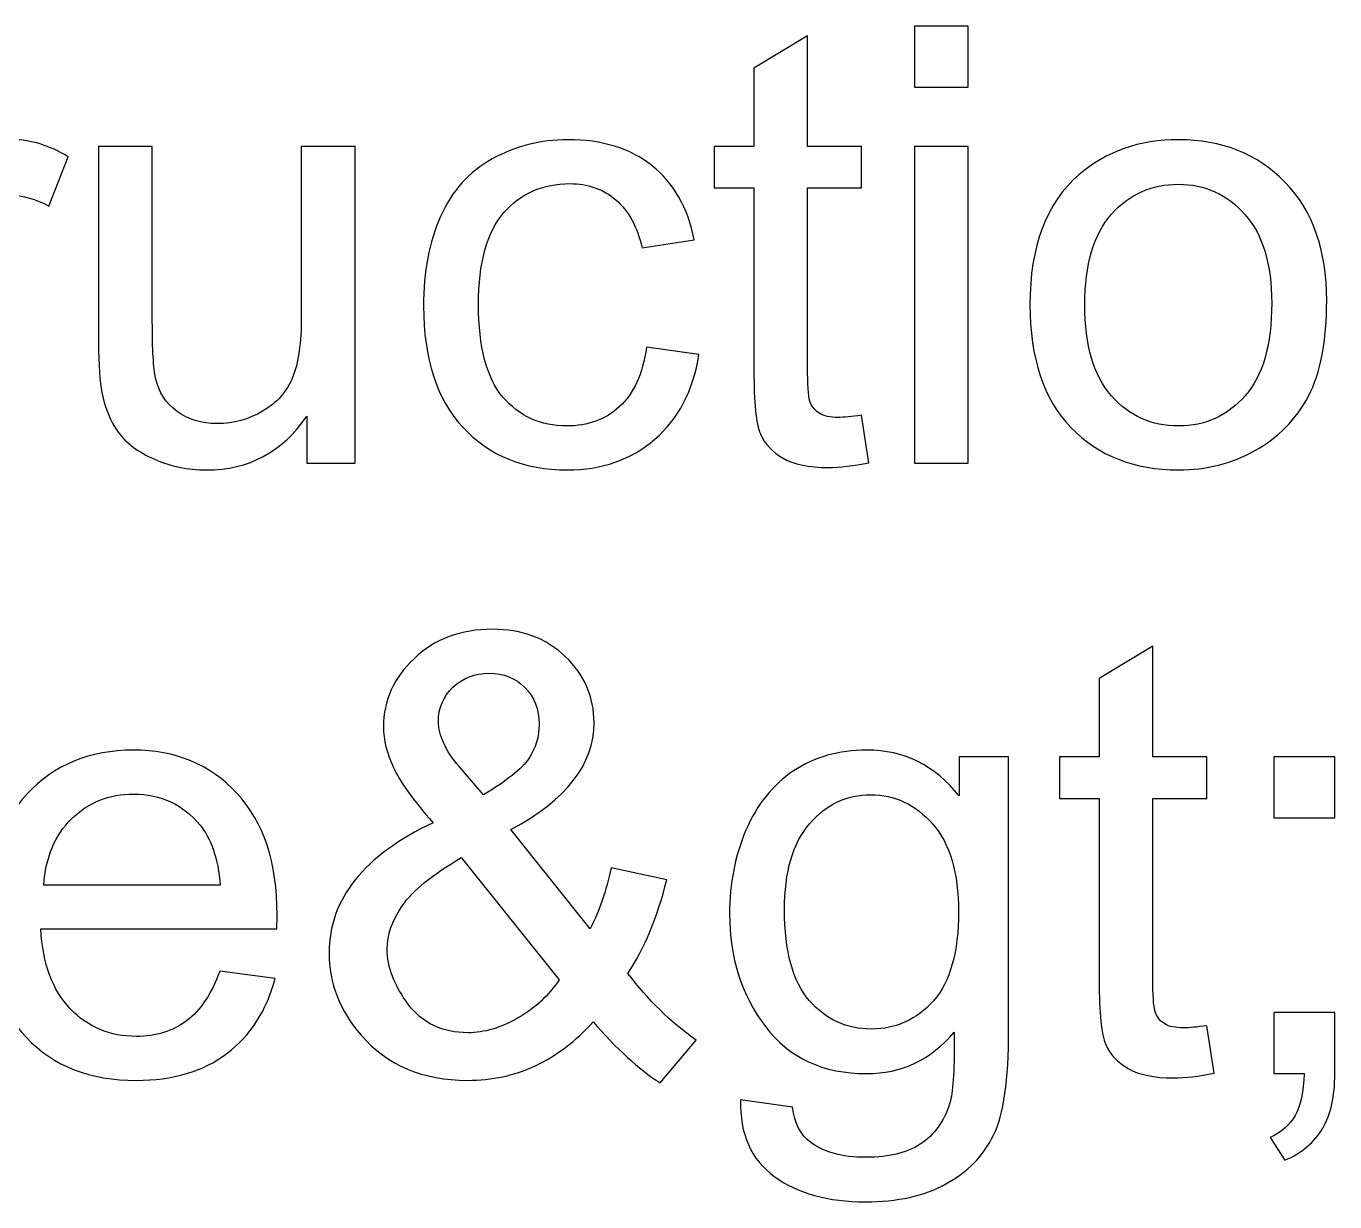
# Model space of a CAD drawing. Header units: centimetres. Extents: x -30.6 to 14.2, y -21.2 to 7.4.
# Drawn here: x -27.241 to -26.447, y -0.649 to 0.064 of the extents above; entities that cross this region are included whole.
import ezdxf

# ---------------------------------------------------------------- set-up
doc = ezdxf.new("R2010")
doc.units = ezdxf.units.CM
doc.header["$MEASUREMENT"] = 0
doc.layers.add('Layer 1', color=7, linetype='Continuous')

msp = doc.modelspace()

# ---------------------------------------------------------------- linework, layer by layer
at = {"layer": 'Layer 1'}
for points, knots in [([(-26.70179, 0.02693), (-26.70179, 0.02693), (-26.70179, 0.06397), (-26.70179, 0.06397), (-26.70179, 0.06397), (-26.70179, 0.06397), (-26.6692, 0.06397), (-26.6692, 0.06397), (-26.6692, 0.06397), (-26.6692, 0.06397), (-26.6692, 0.02693), (-26.6692, 0.02693), (-26.6692, 0.02693), (-26.6692, 0.02693), (-26.70179, 0.02693), (-26.70179, 0.02693)], [0, 0, 0, 0, 0.2, 0.2, 0.2, 0.2, 0.4, 0.4, 0.4, 0.4, 0.6, 0.6, 0.6, 0.6, 1, 1, 1, 1]), ([(-26.73396, -0.17217), (-26.73396, -0.17217), (-26.72952, -0.20094), (-26.72952, -0.20094), (-26.72952, -0.20094), (-26.73865, -0.20286), (-26.74687, -0.20384), (-26.75403, -0.20384), (-26.75403, -0.20384), (-26.76582, -0.20384), (-26.77496, -0.20199), (-26.7815, -0.19822), (-26.7815, -0.19822), (-26.78798, -0.19446), (-26.79255, -0.18958), (-26.7952, -0.18347), (-26.7952, -0.18347), (-26.79786, -0.17736), (-26.79916, -0.16452), (-26.79916, -0.14495), (-26.79916, -0.14495), (-26.79916, -0.14495), (-26.79916, -0.03419), (-26.79916, -0.03419), (-26.79916, -0.03419), (-26.79916, -0.03419), (-26.82323, -0.03419), (-26.82323, -0.03419), (-26.82323, -0.03419), (-26.82323, -0.03419), (-26.82323, -0.009), (-26.82323, -0.009), (-26.82323, -0.009), (-26.82323, -0.009), (-26.79916, -0.009), (-26.79916, -0.009), (-26.79916, -0.009), (-26.79916, -0.009), (-26.79916, 0.03854), (-26.79916, 0.03854), (-26.79916, 0.03854), (-26.79916, 0.03854), (-26.76656, 0.05811), (-26.76656, 0.05811), (-26.76656, 0.05811), (-26.76656, 0.05811), (-26.76656, -0.009), (-26.76656, -0.009), (-26.76656, -0.009), (-26.76656, -0.009), (-26.73396, -0.009), (-26.73396, -0.009), (-26.73396, -0.009), (-26.73396, -0.009), (-26.73396, -0.03419), (-26.73396, -0.03419), (-26.73396, -0.03419), (-26.73396, -0.03419), (-26.76656, -0.03419), (-26.76656, -0.03419), (-26.76656, -0.03419), (-26.76656, -0.03419), (-26.76656, -0.1468), (-26.76656, -0.1468), (-26.76656, -0.1468), (-26.76656, -0.15612), (-26.766, -0.16211), (-26.76483, -0.16476), (-26.76483, -0.16476), (-26.76372, -0.16742), (-26.76187, -0.16952), (-26.75927, -0.17112), (-26.75927, -0.17112), (-26.75668, -0.17267), (-26.75298, -0.17347), (-26.74816, -0.17347), (-26.74816, -0.17347), (-26.74458, -0.17347), (-26.73983, -0.17304), (-26.73396, -0.17217)], [0, 0, 0, 0, 0.047619, 0.047619, 0.047619, 0.047619, 0.095238, 0.095238, 0.095238, 0.095238, 0.142857, 0.142857, 0.142857, 0.142857, 0.190476, 0.190476, 0.190476, 0.190476, 0.238095, 0.238095, 0.238095, 0.238095, 0.285714, 0.285714, 0.285714, 0.285714, 0.333333, 0.333333, 0.333333, 0.333333, 0.380952, 0.380952, 0.380952, 0.380952, 0.428571, 0.428571, 0.428571, 0.428571, 0.47619, 0.47619, 0.47619, 0.47619, 0.52381, 0.52381, 0.52381, 0.52381, 0.571429, 0.571429, 0.571429, 0.571429, 0.619048, 0.619048, 0.619048, 0.619048, 0.666667, 0.666667, 0.666667, 0.666667, 0.714286, 0.714286, 0.714286, 0.714286, 0.761905, 0.761905, 0.761905, 0.761905, 0.809524, 0.809524, 0.809524, 0.809524, 0.857143, 0.857143, 0.857143, 0.857143, 0.904762, 0.904762, 0.904762, 0.904762, 1, 1, 1, 1]), ([(-27.31966, -0.20125), (-27.31966, -0.20125), (-27.31966, -0.009), (-27.31966, -0.009), (-27.31966, -0.009), (-27.31966, -0.009), (-27.2904, -0.009), (-27.2904, -0.009), (-27.2904, -0.009), (-27.2904, -0.009), (-27.2904, -0.03845), (-27.2904, -0.03845), (-27.2904, -0.03845), (-27.28293, -0.02481), (-27.27601, -0.01579), (-27.26966, -0.01147), (-27.26966, -0.01147), (-27.2633, -0.00709), (-27.25632, -0.00493), (-27.24873, -0.00493), (-27.24873, -0.00493), (-27.23774, -0.00493), (-27.22656, -0.00838), (-27.2152, -0.01524), (-27.2152, -0.01524), (-27.2152, -0.01524), (-27.22681, -0.0453), (-27.22681, -0.0453), (-27.22681, -0.0453), (-27.23471, -0.04086), (-27.24262, -0.03864), (-27.25052, -0.03864), (-27.25052, -0.03864), (-27.25762, -0.03864), (-27.26398, -0.0408), (-27.26959, -0.04506), (-27.26959, -0.04506), (-27.27521, -0.04932), (-27.27923, -0.05524), (-27.28163, -0.06284), (-27.28163, -0.06284), (-27.28528, -0.07438), (-27.28707, -0.08704), (-27.28707, -0.1008), (-27.28707, -0.1008), (-27.28707, -0.1008), (-27.28707, -0.20125), (-27.28707, -0.20125), (-27.28707, -0.20125), (-27.28707, -0.20125), (-27.31966, -0.20125), (-27.31966, -0.20125)], [0, 0, 0, 0, 0.071429, 0.071429, 0.071429, 0.071429, 0.142857, 0.142857, 0.142857, 0.142857, 0.214286, 0.214286, 0.214286, 0.214286, 0.285714, 0.285714, 0.285714, 0.285714, 0.357143, 0.357143, 0.357143, 0.357143, 0.428571, 0.428571, 0.428571, 0.428571, 0.5, 0.5, 0.5, 0.5, 0.571429, 0.571429, 0.571429, 0.571429, 0.642857, 0.642857, 0.642857, 0.642857, 0.714286, 0.714286, 0.714286, 0.714286, 0.785714, 0.785714, 0.785714, 0.785714, 0.857143, 0.857143, 0.857143, 0.857143, 1, 1, 1, 1]), ([(-26.86435, -0.13087), (-26.86435, -0.13087), (-26.83249, -0.13532), (-26.83249, -0.13532), (-26.83249, -0.13532), (-26.83601, -0.15723), (-26.8449, -0.17433), (-26.85929, -0.18674), (-26.85929, -0.18674), (-26.87367, -0.19915), (-26.89139, -0.20532), (-26.91232, -0.20532), (-26.91232, -0.20532), (-26.93856, -0.20532), (-26.95967, -0.19674), (-26.9756, -0.17958), (-26.9756, -0.17958), (-26.99159, -0.16242), (-26.99955, -0.13785), (-26.99955, -0.10587), (-26.99955, -0.10587), (-26.99955, -0.08512), (-26.9961, -0.06703), (-26.98924, -0.05148), (-26.98924, -0.05148), (-26.98239, -0.03598), (-26.97196, -0.02431), (-26.95788, -0.0166), (-26.95788, -0.0166), (-26.94387, -0.00882), (-26.92862, -0.00493), (-26.91207, -0.00493), (-26.91207, -0.00493), (-26.89127, -0.00493), (-26.87417, -0.01018), (-26.86095, -0.02073), (-26.86095, -0.02073), (-26.84768, -0.03129), (-26.83916, -0.04629), (-26.83546, -0.06568), (-26.83546, -0.06568), (-26.83546, -0.06568), (-26.86694, -0.07049), (-26.86694, -0.07049), (-26.86694, -0.07049), (-26.86997, -0.05759), (-26.87528, -0.0479), (-26.88299, -0.04135), (-26.88299, -0.04135), (-26.89065, -0.03487), (-26.89991, -0.0316), (-26.91078, -0.0316), (-26.91078, -0.0316), (-26.9272, -0.0316), (-26.94053, -0.03746), (-26.95084, -0.04919), (-26.95084, -0.04919), (-26.96109, -0.06098), (-26.96622, -0.07951), (-26.96622, -0.10494), (-26.96622, -0.10494), (-26.96622, -0.13075), (-26.96128, -0.14945), (-26.9514, -0.16112), (-26.9514, -0.16112), (-26.94146, -0.17279), (-26.92856, -0.17865), (-26.91269, -0.17865), (-26.91269, -0.17865), (-26.89985, -0.17865), (-26.88917, -0.17476), (-26.88065, -0.16692), (-26.88065, -0.16692), (-26.87207, -0.15915), (-26.86663, -0.14711), (-26.86435, -0.13087)], [0, 0, 0, 0, 0.05, 0.05, 0.05, 0.05, 0.1, 0.1, 0.1, 0.1, 0.15, 0.15, 0.15, 0.15, 0.2, 0.2, 0.2, 0.2, 0.25, 0.25, 0.25, 0.25, 0.3, 0.3, 0.3, 0.3, 0.35, 0.35, 0.35, 0.35, 0.4, 0.4, 0.4, 0.4, 0.45, 0.45, 0.45, 0.45, 0.5, 0.5, 0.5, 0.5, 0.55, 0.55, 0.55, 0.55, 0.6, 0.6, 0.6, 0.6, 0.65, 0.65, 0.65, 0.65, 0.7, 0.7, 0.7, 0.7, 0.75, 0.75, 0.75, 0.75, 0.8, 0.8, 0.8, 0.8, 0.85, 0.85, 0.85, 0.85, 0.9, 0.9, 0.9, 0.9, 1, 1, 1, 1]), ([(-26.63173, -0.10513), (-26.63173, -0.06963), (-26.62185, -0.04333), (-26.60203, -0.02623), (-26.60203, -0.02623), (-26.58555, -0.01203), (-26.56536, -0.00493), (-26.54159, -0.00493), (-26.54159, -0.00493), (-26.51523, -0.00493), (-26.49362, -0.01357), (-26.47683, -0.03086), (-26.47683, -0.03086), (-26.4601, -0.04808), (-26.4517, -0.07197), (-26.4517, -0.10241), (-26.4517, -0.10241), (-26.4517, -0.1271), (-26.45541, -0.14649), (-26.46281, -0.16063), (-26.46281, -0.16063), (-26.47022, -0.17476), (-26.48103, -0.18575), (-26.49523, -0.19359), (-26.49523, -0.19359), (-26.50936, -0.20144), (-26.52486, -0.20532), (-26.54159, -0.20532), (-26.54159, -0.20532), (-26.56851, -0.20532), (-26.59024, -0.19674), (-26.60685, -0.17952), (-26.60685, -0.17952), (-26.62345, -0.16229), (-26.63173, -0.13748), (-26.63173, -0.10513)], [0, 0, 0, 0, 0.1, 0.1, 0.1, 0.1, 0.2, 0.2, 0.2, 0.2, 0.3, 0.3, 0.3, 0.3, 0.4, 0.4, 0.4, 0.4, 0.5, 0.5, 0.5, 0.5, 0.6, 0.6, 0.6, 0.6, 0.7, 0.7, 0.7, 0.7, 0.8, 0.8, 0.8, 0.8, 1, 1, 1, 1]), ([(-27.07037, -0.20125), (-27.07037, -0.20125), (-27.07037, -0.17267), (-27.07037, -0.17267), (-27.07037, -0.17267), (-27.08531, -0.19446), (-27.10556, -0.20532), (-27.13118, -0.20532), (-27.13118, -0.20532), (-27.14248, -0.20532), (-27.15304, -0.20316), (-27.16285, -0.19884), (-27.16285, -0.19884), (-27.17267, -0.19446), (-27.17995, -0.18903), (-27.18471, -0.18248), (-27.18471, -0.18248), (-27.18946, -0.17588), (-27.19279, -0.16785), (-27.19471, -0.15834), (-27.19471, -0.15834), (-27.196, -0.15192), (-27.19668, -0.1418), (-27.19668, -0.12797), (-27.19668, -0.12797), (-27.19668, -0.12797), (-27.19668, -0.009), (-27.19668, -0.009), (-27.19668, -0.009), (-27.19668, -0.009), (-27.16409, -0.009), (-27.16409, -0.009), (-27.16409, -0.009), (-27.16409, -0.009), (-27.16409, -0.11537), (-27.16409, -0.11537), (-27.16409, -0.11537), (-27.16409, -0.13235), (-27.16341, -0.14383), (-27.16211, -0.1497), (-27.16211, -0.1497), (-27.16007, -0.15828), (-27.15575, -0.16495), (-27.14908, -0.16983), (-27.14908, -0.16983), (-27.14248, -0.1747), (-27.13433, -0.17717), (-27.12457, -0.17717), (-27.12457, -0.17717), (-27.11482, -0.17717), (-27.10568, -0.1747), (-27.09716, -0.1697), (-27.09716, -0.1697), (-27.08864, -0.1647), (-27.08259, -0.15785), (-27.07901, -0.14927), (-27.07901, -0.14927), (-27.07549, -0.14069), (-27.0737, -0.12815), (-27.0737, -0.11179), (-27.0737, -0.11179), (-27.0737, -0.11179), (-27.0737, -0.009), (-27.0737, -0.009), (-27.0737, -0.009), (-27.0737, -0.009), (-27.04111, -0.009), (-27.04111, -0.009), (-27.04111, -0.009), (-27.04111, -0.009), (-27.04111, -0.20125), (-27.04111, -0.20125), (-27.04111, -0.20125), (-27.04111, -0.20125), (-27.07037, -0.20125), (-27.07037, -0.20125)], [0, 0, 0, 0, 0.05, 0.05, 0.05, 0.05, 0.1, 0.1, 0.1, 0.1, 0.15, 0.15, 0.15, 0.15, 0.2, 0.2, 0.2, 0.2, 0.25, 0.25, 0.25, 0.25, 0.3, 0.3, 0.3, 0.3, 0.35, 0.35, 0.35, 0.35, 0.4, 0.4, 0.4, 0.4, 0.45, 0.45, 0.45, 0.45, 0.5, 0.5, 0.5, 0.5, 0.55, 0.55, 0.55, 0.55, 0.6, 0.6, 0.6, 0.6, 0.65, 0.65, 0.65, 0.65, 0.7, 0.7, 0.7, 0.7, 0.75, 0.75, 0.75, 0.75, 0.8, 0.8, 0.8, 0.8, 0.85, 0.85, 0.85, 0.85, 0.9, 0.9, 0.9, 0.9, 1, 1, 1, 1]), ([(-26.70179, -0.20125), (-26.70179, -0.20125), (-26.70179, -0.009), (-26.70179, -0.009), (-26.70179, -0.009), (-26.70179, -0.009), (-26.6692, -0.009), (-26.6692, -0.009), (-26.6692, -0.009), (-26.6692, -0.009), (-26.6692, -0.20125), (-26.6692, -0.20125), (-26.6692, -0.20125), (-26.6692, -0.20125), (-26.70179, -0.20125), (-26.70179, -0.20125)], [0, 0, 0, 0, 0.2, 0.2, 0.2, 0.2, 0.4, 0.4, 0.4, 0.4, 0.6, 0.6, 0.6, 0.6, 1, 1, 1, 1]), ([(-26.59839, -0.10519), (-26.59839, -0.12976), (-26.59302, -0.14816), (-26.58228, -0.16032), (-26.58228, -0.16032), (-26.57147, -0.17254), (-26.55795, -0.17865), (-26.54159, -0.17865), (-26.54159, -0.17865), (-26.52542, -0.17865), (-26.51196, -0.17254), (-26.50115, -0.16026), (-26.50115, -0.16026), (-26.49041, -0.14797), (-26.48504, -0.12927), (-26.48504, -0.10414), (-26.48504, -0.10414), (-26.48504, -0.08043), (-26.49047, -0.06247), (-26.50128, -0.0503), (-26.50128, -0.0503), (-26.51208, -0.03808), (-26.52554, -0.03197), (-26.54159, -0.03197), (-26.54159, -0.03197), (-26.55795, -0.03197), (-26.57147, -0.03802), (-26.58228, -0.05018), (-26.58228, -0.05018), (-26.59302, -0.06234), (-26.59839, -0.08068), (-26.59839, -0.10519)], [0, 0, 0, 0, 0.111111, 0.111111, 0.111111, 0.111111, 0.222222, 0.222222, 0.222222, 0.222222, 0.333333, 0.333333, 0.333333, 0.333333, 0.444444, 0.444444, 0.444444, 0.444444, 0.555556, 0.555556, 0.555556, 0.555556, 0.666667, 0.666667, 0.666667, 0.666667, 0.777778, 0.777778, 0.777778, 0.777778, 1, 1, 1, 1]), ([(-26.89659, -0.54018), (-26.90734, -0.55204), (-26.91907, -0.56093), (-26.93172, -0.56685), (-26.93172, -0.56685), (-26.94438, -0.57278), (-26.95808, -0.57574), (-26.97284, -0.57574), (-26.97284, -0.57574), (-27, -0.57574), (-27.02155, -0.56661), (-27.03748, -0.54833), (-27.03748, -0.54833), (-27.05038, -0.53339), (-27.05686, -0.51679), (-27.05686, -0.49839), (-27.05686, -0.49839), (-27.05686, -0.48203), (-27.05161, -0.46727), (-27.04106, -0.45412), (-27.04106, -0.45412), (-27.0305, -0.44091), (-27.0147, -0.42937), (-26.99377, -0.41937), (-26.99377, -0.41937), (-27.00581, -0.40566), (-27.01383, -0.39449), (-27.01784, -0.3859), (-27.01784, -0.3859), (-27.02186, -0.37738), (-27.02389, -0.36911), (-27.02389, -0.36115), (-27.02389, -0.36115), (-27.02389, -0.34522), (-27.01766, -0.33139), (-27.00513, -0.31966), (-27.00513, -0.31966), (-26.99266, -0.30787), (-26.97691, -0.302), (-26.9579, -0.302), (-26.9579, -0.302), (-26.93981, -0.302), (-26.92493, -0.30756), (-26.91339, -0.31867), (-26.91339, -0.31867), (-26.90184, -0.32979), (-26.8961, -0.34318), (-26.8961, -0.35874), (-26.8961, -0.35874), (-26.8961, -0.38399), (-26.91289, -0.4056), (-26.94654, -0.42344), (-26.94654, -0.42344), (-26.94654, -0.42344), (-26.89851, -0.4837), (-26.89851, -0.4837), (-26.89851, -0.4837), (-26.89301, -0.47308), (-26.88875, -0.46079), (-26.88573, -0.44678), (-26.88573, -0.44678), (-26.88573, -0.44678), (-26.85202, -0.45406), (-26.85202, -0.45406), (-26.85202, -0.45406), (-26.85782, -0.47715), (-26.86566, -0.49604), (-26.8756, -0.5108), (-26.8756, -0.5108), (-26.86344, -0.52691), (-26.84961, -0.54043), (-26.83424, -0.55142), (-26.83424, -0.55142), (-26.83424, -0.55142), (-26.85609, -0.57723), (-26.85609, -0.57723), (-26.85609, -0.57723), (-26.86918, -0.56889), (-26.88264, -0.55648), (-26.89659, -0.54018)], [0, 0, 0, 0, 0.047619, 0.047619, 0.047619, 0.047619, 0.095238, 0.095238, 0.095238, 0.095238, 0.142857, 0.142857, 0.142857, 0.142857, 0.190476, 0.190476, 0.190476, 0.190476, 0.238095, 0.238095, 0.238095, 0.238095, 0.285714, 0.285714, 0.285714, 0.285714, 0.333333, 0.333333, 0.333333, 0.333333, 0.380952, 0.380952, 0.380952, 0.380952, 0.428571, 0.428571, 0.428571, 0.428571, 0.47619, 0.47619, 0.47619, 0.47619, 0.52381, 0.52381, 0.52381, 0.52381, 0.571429, 0.571429, 0.571429, 0.571429, 0.619048, 0.619048, 0.619048, 0.619048, 0.666667, 0.666667, 0.666667, 0.666667, 0.714286, 0.714286, 0.714286, 0.714286, 0.761905, 0.761905, 0.761905, 0.761905, 0.809524, 0.809524, 0.809524, 0.809524, 0.857143, 0.857143, 0.857143, 0.857143, 0.904762, 0.904762, 0.904762, 0.904762, 1, 1, 1, 1]), ([(-26.5245, -0.54259), (-26.5245, -0.54259), (-26.52006, -0.57136), (-26.52006, -0.57136), (-26.52006, -0.57136), (-26.52919, -0.57328), (-26.53741, -0.57426), (-26.54457, -0.57426), (-26.54457, -0.57426), (-26.55636, -0.57426), (-26.5655, -0.57241), (-26.57204, -0.56864), (-26.57204, -0.56864), (-26.57852, -0.56488), (-26.58309, -0.56), (-26.58574, -0.55389), (-26.58574, -0.55389), (-26.5884, -0.54778), (-26.5897, -0.53494), (-26.5897, -0.51537), (-26.5897, -0.51537), (-26.5897, -0.51537), (-26.5897, -0.40461), (-26.5897, -0.40461), (-26.5897, -0.40461), (-26.5897, -0.40461), (-26.61377, -0.40461), (-26.61377, -0.40461), (-26.61377, -0.40461), (-26.61377, -0.40461), (-26.61377, -0.37942), (-26.61377, -0.37942), (-26.61377, -0.37942), (-26.61377, -0.37942), (-26.5897, -0.37942), (-26.5897, -0.37942), (-26.5897, -0.37942), (-26.5897, -0.37942), (-26.5897, -0.33188), (-26.5897, -0.33188), (-26.5897, -0.33188), (-26.5897, -0.33188), (-26.5571, -0.31231), (-26.5571, -0.31231), (-26.5571, -0.31231), (-26.5571, -0.31231), (-26.5571, -0.37942), (-26.5571, -0.37942), (-26.5571, -0.37942), (-26.5571, -0.37942), (-26.5245, -0.37942), (-26.5245, -0.37942), (-26.5245, -0.37942), (-26.5245, -0.37942), (-26.5245, -0.40461), (-26.5245, -0.40461), (-26.5245, -0.40461), (-26.5245, -0.40461), (-26.5571, -0.40461), (-26.5571, -0.40461), (-26.5571, -0.40461), (-26.5571, -0.40461), (-26.5571, -0.51722), (-26.5571, -0.51722), (-26.5571, -0.51722), (-26.5571, -0.52654), (-26.55654, -0.53253), (-26.55537, -0.53518), (-26.55537, -0.53518), (-26.55426, -0.53784), (-26.55241, -0.53994), (-26.54981, -0.54154), (-26.54981, -0.54154), (-26.54722, -0.54309), (-26.54352, -0.54389), (-26.5387, -0.54389), (-26.5387, -0.54389), (-26.53512, -0.54389), (-26.53037, -0.54346), (-26.5245, -0.54259)], [0, 0, 0, 0, 0.047619, 0.047619, 0.047619, 0.047619, 0.095238, 0.095238, 0.095238, 0.095238, 0.142857, 0.142857, 0.142857, 0.142857, 0.190476, 0.190476, 0.190476, 0.190476, 0.238095, 0.238095, 0.238095, 0.238095, 0.285714, 0.285714, 0.285714, 0.285714, 0.333333, 0.333333, 0.333333, 0.333333, 0.380952, 0.380952, 0.380952, 0.380952, 0.428571, 0.428571, 0.428571, 0.428571, 0.47619, 0.47619, 0.47619, 0.47619, 0.52381, 0.52381, 0.52381, 0.52381, 0.571429, 0.571429, 0.571429, 0.571429, 0.619048, 0.619048, 0.619048, 0.619048, 0.666667, 0.666667, 0.666667, 0.666667, 0.714286, 0.714286, 0.714286, 0.714286, 0.761905, 0.761905, 0.761905, 0.761905, 0.809524, 0.809524, 0.809524, 0.809524, 0.857143, 0.857143, 0.857143, 0.857143, 0.904762, 0.904762, 0.904762, 0.904762, 1, 1, 1, 1]), ([(-26.96327, -0.40245), (-26.94907, -0.39405), (-26.93993, -0.38677), (-26.93573, -0.38047), (-26.93573, -0.38047), (-26.93154, -0.37417), (-26.92944, -0.3672), (-26.92944, -0.35954), (-26.92944, -0.35954), (-26.92944, -0.35047), (-26.93234, -0.34306), (-26.93808, -0.33732), (-26.93808, -0.33732), (-26.94382, -0.33158), (-26.95105, -0.32867), (-26.95963, -0.32867), (-26.95963, -0.32867), (-26.96846, -0.32867), (-26.97586, -0.33151), (-26.98173, -0.33719), (-26.98173, -0.33719), (-26.98759, -0.34287), (-26.99056, -0.34985), (-26.99056, -0.35812), (-26.99056, -0.35812), (-26.99056, -0.3622), (-26.98951, -0.36658), (-26.98735, -0.37109), (-26.98735, -0.37109), (-26.98525, -0.37566), (-26.9821, -0.38047), (-26.97784, -0.38553), (-26.97784, -0.38553), (-26.97784, -0.38553), (-26.96327, -0.40245), (-26.96327, -0.40245)], [0, 0, 0, 0, 0.1, 0.1, 0.1, 0.1, 0.2, 0.2, 0.2, 0.2, 0.3, 0.3, 0.3, 0.3, 0.4, 0.4, 0.4, 0.4, 0.5, 0.5, 0.5, 0.5, 0.6, 0.6, 0.6, 0.6, 0.7, 0.7, 0.7, 0.7, 0.8, 0.8, 0.8, 0.8, 1, 1, 1, 1]), ([(-27.12323, -0.50944), (-27.12323, -0.50944), (-27.08953, -0.51388), (-27.08953, -0.51388), (-27.08953, -0.51388), (-27.09477, -0.53346), (-27.10459, -0.5487), (-27.11891, -0.55951), (-27.11891, -0.55951), (-27.13323, -0.57031), (-27.15151, -0.57574), (-27.1738, -0.57574), (-27.1738, -0.57574), (-27.20182, -0.57574), (-27.22405, -0.5671), (-27.24047, -0.54982), (-27.24047, -0.54982), (-27.25689, -0.53259), (-27.2651, -0.50833), (-27.2651, -0.47715), (-27.2651, -0.47715), (-27.2651, -0.44492), (-27.25683, -0.41986), (-27.24022, -0.40208), (-27.24022, -0.40208), (-27.22362, -0.38424), (-27.20207, -0.37535), (-27.17559, -0.37535), (-27.17559, -0.37535), (-27.14997, -0.37535), (-27.12904, -0.38405), (-27.1128, -0.40152), (-27.1128, -0.40152), (-27.09656, -0.419), (-27.08841, -0.44357), (-27.08841, -0.47524), (-27.08841, -0.47524), (-27.08841, -0.47715), (-27.08848, -0.48005), (-27.0886, -0.48388), (-27.0886, -0.48388), (-27.0886, -0.48388), (-27.23177, -0.48388), (-27.23177, -0.48388), (-27.23177, -0.48388), (-27.23053, -0.50493), (-27.22461, -0.52111), (-27.21386, -0.53228), (-27.21386, -0.53228), (-27.20318, -0.54346), (-27.18979, -0.54907), (-27.1738, -0.54907), (-27.1738, -0.54907), (-27.16188, -0.54907), (-27.15169, -0.54593), (-27.1433, -0.53963), (-27.1433, -0.53963), (-27.13484, -0.53333), (-27.12817, -0.52327), (-27.12323, -0.50944)], [0, 0, 0, 0, 0.0625, 0.0625, 0.0625, 0.0625, 0.125, 0.125, 0.125, 0.125, 0.1875, 0.1875, 0.1875, 0.1875, 0.25, 0.25, 0.25, 0.25, 0.3125, 0.3125, 0.3125, 0.3125, 0.375, 0.375, 0.375, 0.375, 0.4375, 0.4375, 0.4375, 0.4375, 0.5, 0.5, 0.5, 0.5, 0.5625, 0.5625, 0.5625, 0.5625, 0.625, 0.625, 0.625, 0.625, 0.6875, 0.6875, 0.6875, 0.6875, 0.75, 0.75, 0.75, 0.75, 0.8125, 0.8125, 0.8125, 0.8125, 0.875, 0.875, 0.875, 0.875, 1, 1, 1, 1]), ([(-26.80726, -0.5876), (-26.80726, -0.5876), (-26.77578, -0.59204), (-26.77578, -0.59204), (-26.77578, -0.59204), (-26.77448, -0.6018), (-26.77077, -0.6089), (-26.76472, -0.6134), (-26.76472, -0.6134), (-26.75664, -0.61939), (-26.74559, -0.62242), (-26.73157, -0.62242), (-26.73157, -0.62242), (-26.71651, -0.62242), (-26.70484, -0.61939), (-26.69663, -0.6134), (-26.69663, -0.6134), (-26.68842, -0.60742), (-26.68286, -0.59896), (-26.67996, -0.58815), (-26.67996, -0.58815), (-26.67829, -0.58155), (-26.67749, -0.56766), (-26.67761, -0.54648), (-26.67761, -0.54648), (-26.69187, -0.56327), (-26.70959, -0.57167), (-26.73083, -0.57167), (-26.73083, -0.57167), (-26.75725, -0.57167), (-26.77775, -0.56216), (-26.7922, -0.54309), (-26.7922, -0.54309), (-26.80671, -0.52407), (-26.81393, -0.50123), (-26.81393, -0.47462), (-26.81393, -0.47462), (-26.81393, -0.45628), (-26.81059, -0.43937), (-26.80399, -0.42387), (-26.80399, -0.42387), (-26.79738, -0.40838), (-26.78775, -0.39646), (-26.77516, -0.388), (-26.77516, -0.388), (-26.76256, -0.37955), (-26.74775, -0.37535), (-26.73071, -0.37535), (-26.73071, -0.37535), (-26.70805, -0.37535), (-26.68934, -0.38461), (-26.67465, -0.40313), (-26.67465, -0.40313), (-26.67465, -0.40313), (-26.67465, -0.37942), (-26.67465, -0.37942), (-26.67465, -0.37942), (-26.67465, -0.37942), (-26.64465, -0.37942), (-26.64465, -0.37942), (-26.64465, -0.37942), (-26.64465, -0.37942), (-26.64465, -0.54543), (-26.64465, -0.54543), (-26.64465, -0.54543), (-26.64465, -0.57537), (-26.64767, -0.59655), (-26.65378, -0.60902), (-26.65378, -0.60902), (-26.65983, -0.62149), (-26.66953, -0.63137), (-26.68268, -0.63859), (-26.68268, -0.63859), (-26.69589, -0.64582), (-26.71212, -0.64946), (-26.73139, -0.64946), (-26.73139, -0.64946), (-26.75429, -0.64946), (-26.77275, -0.64433), (-26.78683, -0.63402), (-26.78683, -0.63402), (-26.80096, -0.62378), (-26.80775, -0.60828), (-26.80726, -0.5876)], [0, 0, 0, 0, 0.045455, 0.045455, 0.045455, 0.045455, 0.090909, 0.090909, 0.090909, 0.090909, 0.136364, 0.136364, 0.136364, 0.136364, 0.181818, 0.181818, 0.181818, 0.181818, 0.227273, 0.227273, 0.227273, 0.227273, 0.272727, 0.272727, 0.272727, 0.272727, 0.318182, 0.318182, 0.318182, 0.318182, 0.363636, 0.363636, 0.363636, 0.363636, 0.409091, 0.409091, 0.409091, 0.409091, 0.454545, 0.454545, 0.454545, 0.454545, 0.5, 0.5, 0.5, 0.5, 0.545455, 0.545455, 0.545455, 0.545455, 0.590909, 0.590909, 0.590909, 0.590909, 0.636364, 0.636364, 0.636364, 0.636364, 0.681818, 0.681818, 0.681818, 0.681818, 0.727273, 0.727273, 0.727273, 0.727273, 0.772727, 0.772727, 0.772727, 0.772727, 0.818182, 0.818182, 0.818182, 0.818182, 0.863636, 0.863636, 0.863636, 0.863636, 0.909091, 0.909091, 0.909091, 0.909091, 1, 1, 1, 1]), ([(-26.48381, -0.41646), (-26.48381, -0.41646), (-26.48381, -0.37942), (-26.48381, -0.37942), (-26.48381, -0.37942), (-26.48381, -0.37942), (-26.44677, -0.37942), (-26.44677, -0.37942), (-26.44677, -0.37942), (-26.44677, -0.37942), (-26.44677, -0.41646), (-26.44677, -0.41646), (-26.44677, -0.41646), (-26.44677, -0.41646), (-26.48381, -0.41646), (-26.48381, -0.41646)], [0, 0, 0, 0, 0.2, 0.2, 0.2, 0.2, 0.4, 0.4, 0.4, 0.4, 0.6, 0.6, 0.6, 0.6, 1, 1, 1, 1]), ([(-27.22991, -0.45721), (-27.22991, -0.45721), (-27.12286, -0.45721), (-27.12286, -0.45721), (-27.12286, -0.45721), (-27.12428, -0.44104), (-27.12842, -0.42893), (-27.13515, -0.42085), (-27.13515, -0.42085), (-27.14546, -0.40831), (-27.15892, -0.40202), (-27.1754, -0.40202), (-27.1754, -0.40202), (-27.19034, -0.40202), (-27.20287, -0.40702), (-27.21306, -0.41702), (-27.21306, -0.41702), (-27.22319, -0.42702), (-27.2288, -0.44042), (-27.22991, -0.45721)], [0, 0, 0, 0, 0.166667, 0.166667, 0.166667, 0.166667, 0.333333, 0.333333, 0.333333, 0.333333, 0.5, 0.5, 0.5, 0.5, 0.666667, 0.666667, 0.666667, 0.666667, 1, 1, 1, 1]), ([(-26.78059, -0.47227), (-26.78059, -0.4974), (-26.77559, -0.51574), (-26.76559, -0.52728), (-26.76559, -0.52728), (-26.75553, -0.53883), (-26.74299, -0.54463), (-26.72793, -0.54463), (-26.72793, -0.54463), (-26.71293, -0.54463), (-26.70039, -0.53889), (-26.69021, -0.5274), (-26.69021, -0.5274), (-26.68008, -0.51592), (-26.67502, -0.49789), (-26.67502, -0.47332), (-26.67502, -0.47332), (-26.67502, -0.44986), (-26.68027, -0.43215), (-26.6907, -0.42023), (-26.6907, -0.42023), (-26.70114, -0.40831), (-26.71373, -0.40239), (-26.72842, -0.40239), (-26.72842, -0.40239), (-26.74293, -0.40239), (-26.75522, -0.40825), (-26.7654, -0.41998), (-26.7654, -0.41998), (-26.77553, -0.43171), (-26.78059, -0.44912), (-26.78059, -0.47227)], [0, 0, 0, 0, 0.111111, 0.111111, 0.111111, 0.111111, 0.222222, 0.222222, 0.222222, 0.222222, 0.333333, 0.333333, 0.333333, 0.333333, 0.444444, 0.444444, 0.444444, 0.444444, 0.555556, 0.555556, 0.555556, 0.555556, 0.666667, 0.666667, 0.666667, 0.666667, 0.777778, 0.777778, 0.777778, 0.777778, 1, 1, 1, 1]), ([(-26.91734, -0.51475), (-26.91734, -0.51475), (-26.97673, -0.4406), (-26.97673, -0.4406), (-26.97673, -0.4406), (-26.99438, -0.45104), (-27.0063, -0.46073), (-27.01241, -0.46968), (-27.01241, -0.46968), (-27.01859, -0.47863), (-27.02167, -0.48746), (-27.02167, -0.49623), (-27.02167, -0.49623), (-27.02167, -0.50691), (-27.01741, -0.51802), (-27.00883, -0.52957), (-27.00883, -0.52957), (-27.00031, -0.54111), (-26.98821, -0.54685), (-26.97259, -0.54685), (-26.97259, -0.54685), (-26.96284, -0.54685), (-26.95271, -0.54389), (-26.94234, -0.5379), (-26.94234, -0.5379), (-26.93191, -0.53191), (-26.92357, -0.52419), (-26.91734, -0.51475)], [0, 0, 0, 0, 0.125, 0.125, 0.125, 0.125, 0.25, 0.25, 0.25, 0.25, 0.375, 0.375, 0.375, 0.375, 0.5, 0.5, 0.5, 0.5, 0.625, 0.625, 0.625, 0.625, 0.75, 0.75, 0.75, 0.75, 1, 1, 1, 1]), ([(-26.48381, -0.57167), (-26.48381, -0.57167), (-26.48381, -0.53463), (-26.48381, -0.53463), (-26.48381, -0.53463), (-26.48381, -0.53463), (-26.44677, -0.53463), (-26.44677, -0.53463), (-26.44677, -0.53463), (-26.44677, -0.53463), (-26.44677, -0.57167), (-26.44677, -0.57167), (-26.44677, -0.57167), (-26.44677, -0.58531), (-26.44918, -0.59636), (-26.45406, -0.60476), (-26.45406, -0.60476), (-26.45887, -0.61316), (-26.46659, -0.6197), (-26.47715, -0.62427), (-26.47715, -0.62427), (-26.47715, -0.62427), (-26.48604, -0.61032), (-26.48604, -0.61032), (-26.48604, -0.61032), (-26.47912, -0.60729), (-26.47406, -0.60285), (-26.47085, -0.59698), (-26.47085, -0.59698), (-26.46758, -0.59112), (-26.46572, -0.58266), (-26.46535, -0.57167), (-26.46535, -0.57167), (-26.46535, -0.57167), (-26.48381, -0.57167), (-26.48381, -0.57167)], [0, 0, 0, 0, 0.1, 0.1, 0.1, 0.1, 0.2, 0.2, 0.2, 0.2, 0.3, 0.3, 0.3, 0.3, 0.4, 0.4, 0.4, 0.4, 0.5, 0.5, 0.5, 0.5, 0.6, 0.6, 0.6, 0.6, 0.7, 0.7, 0.7, 0.7, 0.8, 0.8, 0.8, 0.8, 1, 1, 1, 1])]:
    msp.add_open_spline(points, degree=3, knots=knots, dxfattribs=at)

doc.saveas('drawing.dxf')
